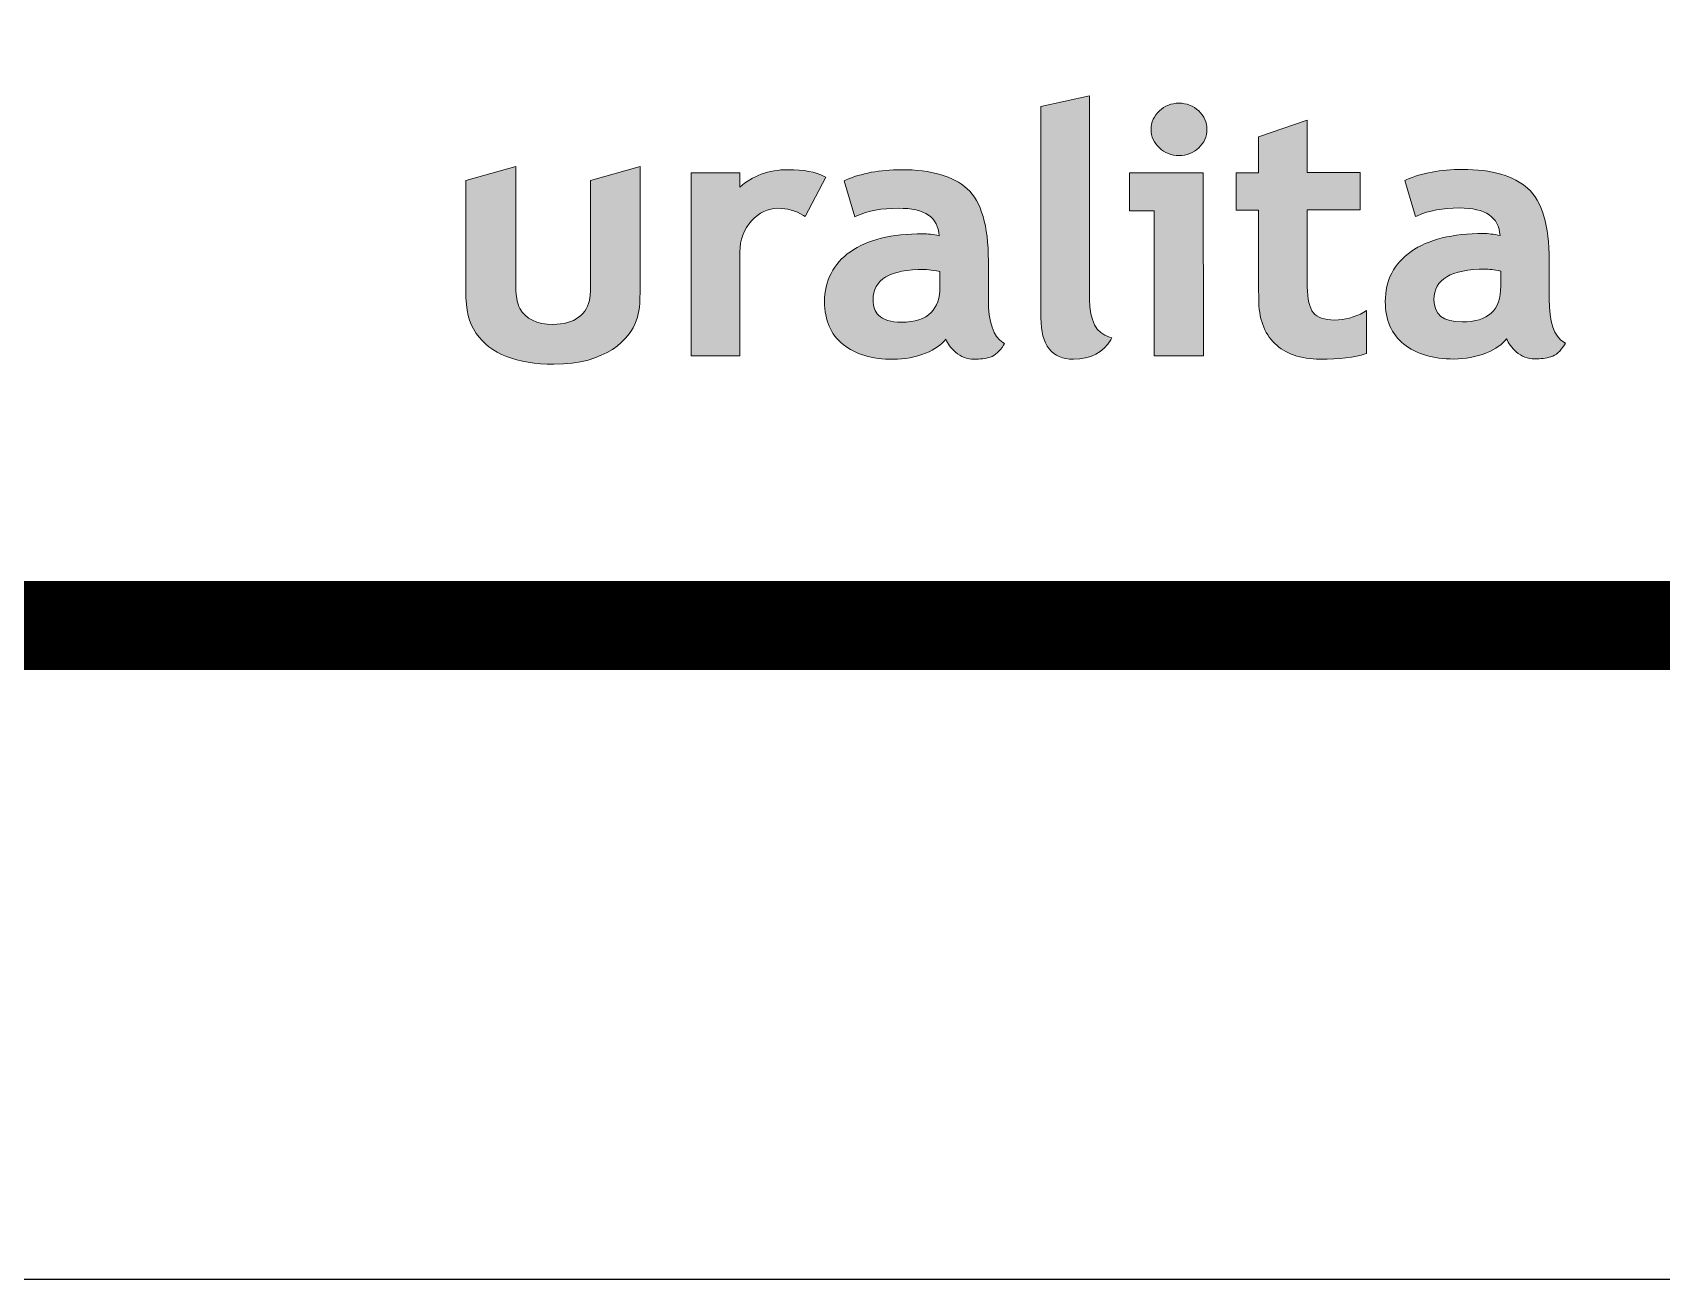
# Model space of a CAD drawing. Header units: millimetres. Extents: x 3383 to 4292, y 1469 to 1637.
# Drawn here: x 3482.18119 to 3482.20859, y 1569.07875 to 1569.09973 of the extents above; entities that cross this region are included whole.
import ezdxf

# ---------------------------------------------------------------- set-up
doc = ezdxf.new("R2010")
doc.units = ezdxf.units.MM
doc.header["$LTSCALE"] = 0.0035
doc.layers.get('0').update_dxf_attribs({"lineweight": 5})
doc.layers.add('REFFORMAT', color=1, linetype='Continuous')
doc.layers.add('SELLO', color=3, linetype='Continuous')

# ---------------------------------------------------------------- blocks, each defined once
blk = doc.blocks.new('LOGO PLADUR')
at = {"true_color": 0xa8ad70}
h = blk.add_hatch(color=63, dxfattribs=at)
edge = h.paths.add_edge_path()
edge.add_spline(control_points=[(149.559, -13.672), (149.559, -13.672), (149.554, -4.51), (149.554, -4.51)], knot_values=[0, 0, 0, 0, 1, 1, 1, 1], degree=3, periodic=0)
edge.add_spline(control_points=[(149.554, -4.51), (149.554, -4.51), (147.366, -4.999), (147.366, -4.999)], knot_values=[1, 1, 1, 1, 2, 2, 2, 2], degree=3, periodic=0)
edge.add_spline(control_points=[(147.366, -4.999), (147.366, -4.999), (147.37, -14.505), (147.37, -14.505)], knot_values=[2, 2, 2, 2, 3, 3, 3, 3], degree=3, periodic=0)
edge.add_spline(control_points=[(147.37, -14.505), (147.372, -15.738), (147.865, -16.362), (148.834, -16.362)], knot_values=[3, 3, 3, 3, 4, 4, 4, 4], degree=3, periodic=0)
edge.add_spline(control_points=[(148.834, -16.362), (149.62, -16.362), (150.184, -16.068), (150.51, -15.488)], knot_values=[4, 4, 4, 4, 5, 5, 5, 5], degree=3, periodic=0)
edge.add_spline(control_points=[(150.51, -15.488), (150.51, -15.488), (150.562, -15.396), (150.562, -15.396)], knot_values=[5, 5, 5, 5, 5.99999, 5.99999, 5.99999, 5.99999], degree=3, periodic=0)
edge.add_spline(control_points=[(150.562, -15.396), (150.562, -15.396), (150.461, -15.367), (150.461, -15.367)], knot_values=[6.00001, 6.00001, 6.00001, 6.00001, 7, 7, 7, 7], degree=3, periodic=0)
edge.add_spline(control_points=[(150.461, -15.367), (149.854, -15.187), (149.559, -14.633), (149.559, -13.672)], knot_values=[7, 7, 7, 7, 8, 8, 8, 8], degree=3, periodic=0)
h = blk.add_hatch(color=63, dxfattribs=at)
edge = h.paths.add_edge_path()
edge.add_spline(control_points=[(154.677, -16.206), (154.677, -16.206), (154.674, -7.975), (154.674, -7.975)], knot_values=[4, 4, 4, 4, 5, 5, 5, 5], degree=3, periodic=0)
edge.add_spline(control_points=[(154.674, -7.975), (154.674, -7.975), (151.358, -7.977), (151.358, -7.977)], knot_values=[5, 5, 5, 5, 6, 6, 6, 6], degree=3, periodic=0)
edge.add_spline(control_points=[(151.358, -7.977), (151.358, -7.977), (151.36, -9.69), (151.36, -9.69)], knot_values=[0, 0, 0, 0, 1, 1, 1, 1], degree=3, periodic=0)
edge.add_spline(control_points=[(151.36, -9.69), (151.36, -9.69), (152.321, -9.69), (152.464, -9.69)], knot_values=[1, 1, 1, 1, 2, 2, 2, 2], degree=3, periodic=0)
edge.add_spline(control_points=[(152.464, -9.69), (152.464, -9.853), (152.467, -16.207), (152.467, -16.207)], knot_values=[2, 2, 2, 2, 3, 3, 3, 3], degree=3, periodic=0)
edge.add_spline(control_points=[(152.467, -16.207), (152.467, -16.207), (154.677, -16.206), (154.677, -16.206)], knot_values=[3, 3, 3, 3, 4, 4, 4, 4], degree=3, periodic=0)
edge = h.paths.add_edge_path()
edge.add_spline(control_points=[(154.469, -5.192), (154.222, -4.964), (153.924, -4.849), (153.584, -4.849)], knot_values=[7, 7, 7, 7, 8, 8, 8, 8], degree=3, periodic=0)
edge.add_spline(control_points=[(153.584, -4.849), (153.241, -4.849), (152.943, -4.964), (152.698, -5.191)], knot_values=[0, 0, 0, 0, 1, 1, 1, 1], degree=3, periodic=0)
edge.add_spline(control_points=[(152.698, -5.191), (152.453, -5.422), (152.329, -5.703), (152.329, -6.027)], knot_values=[1, 1, 1, 1, 2, 2, 2, 2], degree=3, periodic=0)
edge.add_spline(control_points=[(152.329, -6.027), (152.329, -6.35), (152.453, -6.63), (152.698, -6.861)], knot_values=[2, 2, 2, 2, 3, 3, 3, 3], degree=3, periodic=0)
edge.add_spline(control_points=[(152.698, -6.861), (152.943, -7.088), (153.241, -7.202), (153.584, -7.202)], knot_values=[3, 3, 3, 3, 4, 4, 4, 4], degree=3, periodic=0)
edge.add_spline(control_points=[(153.584, -7.202), (153.927, -7.202), (154.224, -7.087), (154.468, -6.859)], knot_values=[4, 4, 4, 4, 5, 5, 5, 5], degree=3, periodic=0)
edge.add_spline(control_points=[(154.468, -6.859), (154.714, -6.631), (154.838, -6.351), (154.838, -6.025)], knot_values=[5, 5, 5, 5, 6, 6, 6, 6], degree=3, periodic=0)
edge.add_spline(control_points=[(154.838, -6.025), (154.838, -5.703), (154.714, -5.423), (154.469, -5.192)], knot_values=[6, 6, 6, 6, 7, 7, 7, 7], degree=3, periodic=0)
h = blk.add_hatch(color=63, dxfattribs=at)
edge = h.paths.add_edge_path()
edge.add_spline(control_points=[(159.353, -13.102), (159.353, -13.102), (159.352, -10.074), (159.352, -9.652)], knot_values=[2, 2, 2, 2, 3, 3, 3, 3], degree=3, periodic=0)
edge.add_spline(control_points=[(159.352, -9.652), (159.508, -9.652), (161.726, -9.652), (161.726, -9.652)], knot_values=[3, 3, 3, 3, 4, 4, 4, 4], degree=3, periodic=0)
edge.add_spline(control_points=[(161.726, -9.652), (161.726, -9.652), (161.726, -7.973), (161.726, -7.973)], knot_values=[4, 4, 4, 4, 5, 5, 5, 5], degree=3, periodic=0)
edge.add_spline(control_points=[(161.726, -7.973), (161.726, -7.973), (159.507, -7.973), (159.352, -7.973)], knot_values=[5, 5, 5, 5, 6, 6, 6, 6], degree=3, periodic=0)
edge.add_spline(control_points=[(159.352, -7.973), (159.352, -7.817), (159.349, -5.608), (159.349, -5.608)], knot_values=[6, 6, 6, 6, 7, 7, 7, 7], degree=3, periodic=0)
edge.add_spline(control_points=[(159.349, -5.608), (159.349, -5.608), (157.161, -6.36), (157.161, -6.36)], knot_values=[7, 7, 7, 7, 8, 8, 8, 8], degree=3, periodic=0)
edge.add_spline(control_points=[(157.161, -6.36), (157.161, -6.36), (157.161, -7.823), (157.161, -7.974)], knot_values=[8, 8, 8, 8, 9, 9, 9, 9], degree=3, periodic=0)
edge.add_spline(control_points=[(157.161, -7.974), (157.02, -7.974), (156.157, -7.974), (156.157, -7.974)], knot_values=[9, 9, 9, 9, 10, 10, 10, 10], degree=3, periodic=0)
edge.add_spline(control_points=[(156.157, -7.974), (156.157, -7.974), (156.157, -9.655), (156.157, -9.655)], knot_values=[10, 10, 10, 10, 11, 11, 11, 11], degree=3, periodic=0)
edge.add_spline(control_points=[(156.157, -9.655), (156.157, -9.655), (157.022, -9.654), (157.163, -9.654)], knot_values=[11, 11, 11, 11, 12, 12, 12, 12], degree=3, periodic=0)
edge.add_spline(control_points=[(157.163, -9.654), (157.163, -9.814), (157.165, -13.654), (157.165, -13.654)], knot_values=[12, 12, 12, 12, 13, 13, 13, 13], degree=3, periodic=0)
edge.add_spline(control_points=[(157.165, -13.654), (157.165, -14.512), (157.407, -15.185), (157.885, -15.654)], knot_values=[13, 13, 13, 13, 14, 14, 14, 14], degree=3, periodic=0)
edge.add_spline(control_points=[(157.885, -15.654), (158.362, -16.121), (159.05, -16.358), (159.93, -16.358)], knot_values=[14, 14, 14, 14, 15, 15, 15, 15], degree=3, periodic=0)
edge.add_spline(control_points=[(159.93, -16.358), (160.8, -16.358), (161.482, -16.281), (161.96, -16.129)], knot_values=[15, 15, 15, 15, 16, 16, 16, 16], degree=3, periodic=0)
edge.add_spline(control_points=[(161.96, -16.129), (161.96, -16.129), (162.018, -16.11), (162.018, -16.11)], knot_values=[16, 16, 16, 16, 17, 17, 17, 17], degree=3, periodic=0)
edge.add_spline(control_points=[(162.018, -16.11), (162.018, -16.11), (162.018, -14.175), (162.018, -14.175)], knot_values=[17, 17, 17, 17, 18, 18, 18, 18], degree=3, periodic=0)
edge.add_spline(control_points=[(162.018, -14.175), (162.018, -14.175), (161.892, -14.248), (161.892, -14.248)], knot_values=[18, 18, 18, 18, 19, 19, 19, 19], degree=3, periodic=0)
edge.add_spline(control_points=[(161.892, -14.248), (161.486, -14.482), (161.043, -14.601), (160.576, -14.601)], knot_values=[19, 19, 19, 19, 20, 20, 20, 20], degree=3, periodic=0)
edge.add_spline(control_points=[(160.576, -14.601), (160.123, -14.601), (159.802, -14.491), (159.624, -14.274)], knot_values=[0, 0, 0, 0, 1, 1, 1, 1], degree=3, periodic=0)
edge.add_spline(control_points=[(159.624, -14.274), (159.445, -14.05), (159.353, -13.656), (159.353, -13.102)], knot_values=[1, 1, 1, 1, 2, 2, 2, 2], degree=3, periodic=0)
h = blk.add_hatch(color=63, dxfattribs=at)
edge = h.paths.add_edge_path()
edge.add_spline(control_points=[(121.509, -8.323), (121.509, -8.323), (121.509, -13.244), (121.509, -13.244)], knot_values=[12, 12, 12, 12, 13, 13, 13, 13], degree=3, periodic=0)
edge.add_spline(control_points=[(121.509, -13.244), (121.509, -14.245), (121.619, -14.664), (121.979, -15.201)], knot_values=[11, 11, 11, 11, 12, 12, 12, 12], degree=3, periodic=0)
edge.add_spline(control_points=[(121.979, -15.201), (122.59, -16.113), (123.813, -16.59), (125.473, -16.59)], knot_values=[10, 10, 10, 10, 11, 11, 11, 11], degree=3, periodic=0)
edge.add_spline(control_points=[(125.473, -16.59), (127.823, -16.59), (128.889, -15.456), (129.172, -14.634)], knot_values=[9, 9, 9, 9, 10, 10, 10, 10], degree=3, periodic=0)
edge.add_spline(control_points=[(129.172, -14.634), (129.328, -14.187), (129.345, -13.993), (129.345, -13.006)], knot_values=[8, 8, 8, 8, 9, 9, 9, 9], degree=3, periodic=0)
edge.add_spline(control_points=[(129.345, -13.006), (129.345, -13.006), (129.345, -7.698), (129.345, -7.698)], knot_values=[7, 7, 7, 7, 8, 8, 8, 8], degree=3, periodic=0)
edge.add_spline(control_points=[(129.345, -7.698), (129.345, -7.698), (127.119, -8.323), (127.119, -8.323)], knot_values=[6, 6, 6, 6, 7, 7, 7, 7], degree=3, periodic=0)
edge.add_spline(control_points=[(127.119, -8.323), (127.119, -8.323), (127.119, -12.663), (127.119, -12.663)], knot_values=[5, 5, 5, 5, 6, 6, 6, 6], degree=3, periodic=0)
edge.add_spline(control_points=[(127.119, -12.663), (127.119, -13.216), (127.119, -13.364), (127.087, -13.588)], knot_values=[4, 4, 4, 4, 5, 5, 5, 5], degree=3, periodic=0)
edge.add_spline(control_points=[(127.087, -13.588), (126.993, -14.35), (126.382, -14.799), (125.426, -14.799)], knot_values=[3, 3, 3, 3, 4, 4, 4, 4], degree=3, periodic=0)
edge.add_spline(control_points=[(125.426, -14.799), (124.706, -14.799), (124.188, -14.544), (123.938, -14.081)], knot_values=[2, 2, 2, 2, 3, 3, 3, 3], degree=3, periodic=0)
edge.add_spline(control_points=[(123.938, -14.081), (123.813, -13.857), (123.75, -13.485), (123.75, -12.842)], knot_values=[1, 1, 1, 1, 2, 2, 2, 2], degree=3, periodic=0)
edge.add_spline(control_points=[(123.75, -12.842), (123.75, -12.842), (123.75, -7.698), (123.75, -7.698)], knot_values=[0, 0, 0, 0, 1, 1, 1, 1], degree=3, periodic=0)
edge.add_spline(control_points=[(123.75, -7.698), (123.75, -7.698), (121.509, -8.323), (121.509, -8.323)], knot_values=[13, 13, 13, 13, 14, 14, 14, 14], degree=3, periodic=0)
h = blk.add_hatch(color=63, dxfattribs=at)
edge = h.paths.add_edge_path()
edge.add_spline(control_points=[(133.831, -11.542), (133.831, -10.992), (134.007, -10.521), (134.354, -10.144)], knot_values=[7, 7, 7, 7, 8, 8, 8, 8], degree=3, periodic=0)
edge.add_spline(control_points=[(134.354, -10.144), (134.707, -9.762), (135.096, -9.575), (135.544, -9.575)], knot_values=[8, 8, 8, 8, 9, 9, 9, 9], degree=3, periodic=0)
edge.add_spline(control_points=[(135.544, -9.575), (135.958, -9.575), (136.343, -9.683), (136.688, -9.895)], knot_values=[9, 9, 9, 9, 10, 10, 10, 10], degree=3, periodic=0)
edge.add_spline(control_points=[(136.688, -9.895), (136.688, -9.895), (136.764, -9.941), (136.764, -9.941)], knot_values=[10, 10, 10, 10, 11, 11, 11, 11], degree=3, periodic=0)
edge.add_spline(control_points=[(136.764, -9.941), (136.764, -9.941), (137.703, -8.182), (137.703, -8.182)], knot_values=[11, 11, 11, 11, 12, 12, 12, 12], degree=3, periodic=0)
edge.add_spline(control_points=[(137.703, -8.182), (137.703, -8.182), (137.629, -8.142), (137.629, -8.142)], knot_values=[12, 12, 12, 12, 13, 13, 13, 13], degree=3, periodic=0)
edge.add_spline(control_points=[(137.629, -8.142), (137.25, -7.941), (136.704, -7.839), (136.004, -7.839)], knot_values=[0, 0, 0, 0, 1, 1, 1, 1], degree=3, periodic=0)
edge.add_spline(control_points=[(136.004, -7.839), (135.117, -7.841), (134.392, -8.115), (133.829, -8.63)], knot_values=[1, 1, 1, 1, 2, 2, 2, 2], degree=3, periodic=0)
edge.add_spline(control_points=[(133.829, -8.63), (133.829, -8.425), (133.829, -7.987), (133.829, -7.987)], knot_values=[2, 2, 2, 2, 3, 3, 3, 3], degree=3, periodic=0)
edge.add_spline(control_points=[(133.829, -7.987), (133.829, -7.987), (131.641, -7.987), (131.641, -7.987)], knot_values=[3, 3, 3, 3, 4, 4, 4, 4], degree=3, periodic=0)
edge.add_spline(control_points=[(131.641, -7.987), (131.641, -7.987), (131.645, -16.218), (131.645, -16.218)], knot_values=[4, 4, 4, 4, 5, 5, 5, 5], degree=3, periodic=0)
edge.add_spline(control_points=[(131.645, -16.218), (131.645, -16.218), (133.834, -16.215), (133.834, -16.215)], knot_values=[5, 5, 5, 5, 6, 6, 6, 6], degree=3, periodic=0)
edge.add_spline(control_points=[(133.834, -16.215), (133.834, -16.215), (133.831, -11.542), (133.831, -11.542)], knot_values=[6, 6, 6, 6, 7, 7, 7, 7], degree=3, periodic=0)
h = blk.add_hatch(color=63, dxfattribs=at)
edge = h.paths.add_edge_path()
edge.add_spline(control_points=[(145.008, -11.94), (145.008, -10.362), (144.689, -9.271), (144.059, -8.699)], knot_values=[1, 1, 1, 1, 2, 2, 2, 2], degree=3, periodic=0)
edge.add_spline(control_points=[(144.059, -8.699), (143.43, -8.127), (142.434, -7.838), (141.098, -7.839)], knot_values=[2, 2, 2, 2, 3, 3, 3, 3], degree=3, periodic=0)
edge.add_spline(control_points=[(141.098, -7.839), (140.129, -7.839), (139.283, -7.998), (138.583, -8.312)], knot_values=[3, 3, 3, 3, 4, 4, 4, 4], degree=3, periodic=0)
edge.add_spline(control_points=[(138.583, -8.312), (138.583, -8.312), (138.516, -8.342), (138.516, -8.342)], knot_values=[4, 4, 4, 4, 5, 5, 5, 5], degree=3, periodic=0)
edge.add_spline(control_points=[(138.516, -8.342), (138.516, -8.342), (139.001, -9.961), (139.001, -9.961)], knot_values=[5, 5, 5, 5, 6, 6, 6, 6], degree=3, periodic=0)
edge.add_spline(control_points=[(139.001, -9.961), (139.001, -9.961), (139.088, -9.921), (139.088, -9.921)], knot_values=[6, 6, 6, 6, 7, 7, 7, 7], degree=3, periodic=0)
edge.add_spline(control_points=[(139.088, -9.921), (139.589, -9.69), (140.221, -9.573), (140.966, -9.573)], knot_values=[7, 7, 7, 7, 8, 8, 8, 8], degree=3, periodic=0)
edge.add_spline(control_points=[(140.966, -9.573), (142.158, -9.573), (142.747, -9.986), (142.798, -10.81)], knot_values=[8, 8, 8, 8, 9, 9, 9, 9], degree=3, periodic=0)
edge.add_spline(control_points=[(142.798, -10.81), (142.523, -10.755), (142.276, -10.723), (142.061, -10.723)], knot_values=[9, 9, 9, 9, 10, 10, 10, 10], degree=3, periodic=0)
edge.add_spline(control_points=[(142.061, -10.723), (140.662, -10.723), (139.566, -10.993), (138.804, -11.527)], knot_values=[10, 10, 10, 10, 11, 11, 11, 11], degree=3, periodic=0)
edge.add_spline(control_points=[(138.804, -11.527), (138.032, -12.069), (137.64, -12.829), (137.64, -13.787)], knot_values=[11, 11, 11, 11, 12, 12, 12, 12], degree=3, periodic=0)
edge.add_spline(control_points=[(137.64, -13.787), (137.64, -14.607), (137.92, -15.25), (138.473, -15.699)], knot_values=[12, 12, 12, 12, 13, 13, 13, 13], degree=3, periodic=0)
edge.add_spline(control_points=[(138.473, -15.699), (139.018, -16.142), (139.777, -16.367), (140.728, -16.367)], knot_values=[13, 13, 13, 13, 14, 14, 14, 14], degree=3, periodic=0)
edge.add_spline(control_points=[(140.728, -16.367), (141.228, -16.367), (141.719, -16.275), (142.187, -16.093)], knot_values=[14, 14, 14, 14, 15, 15, 15, 15], degree=3, periodic=0)
edge.add_spline(control_points=[(142.187, -16.093), (142.608, -15.925), (142.894, -15.711), (143.093, -15.458)], knot_values=[15, 15, 15, 15, 16, 16, 16, 16], degree=3, periodic=0)
edge.add_spline(control_points=[(143.093, -15.458), (143.185, -15.664), (143.319, -15.858), (143.527, -16.043)], knot_values=[16, 16, 16, 16, 17, 17, 17, 17], degree=3, periodic=0)
edge.add_spline(control_points=[(143.527, -16.043), (143.774, -16.258), (144.055, -16.366), (144.364, -16.365)], knot_values=[17, 17, 17, 17, 18, 18, 18, 18], degree=3, periodic=0)
edge.add_spline(control_points=[(144.364, -16.365), (144.639, -16.365), (144.877, -16.333), (145.09, -16.268)], knot_values=[18, 18, 18, 18, 19, 19, 19, 19], degree=3, periodic=0)
edge.add_spline(control_points=[(145.09, -16.268), (145.313, -16.199), (145.516, -16.017), (145.693, -15.729)], knot_values=[19, 19, 19, 19, 20, 20, 20, 20], degree=3, periodic=0)
edge.add_spline(control_points=[(145.693, -15.729), (145.693, -15.729), (145.737, -15.657), (145.737, -15.657)], knot_values=[20, 20, 20, 20, 20.99999, 20.99999, 20.99999, 20.99999], degree=3, periodic=0)
edge.add_spline(control_points=[(145.737, -15.657), (145.737, -15.657), (145.664, -15.614), (145.664, -15.614)], knot_values=[21.00001, 21.00001, 21.00001, 21.00001, 22, 22, 22, 22], degree=3, periodic=0)
edge.add_spline(control_points=[(145.664, -15.614), (145.23, -15.355), (145.009, -14.698), (145.008, -13.662)], knot_values=[22, 22, 22, 22, 23, 23, 23, 23], degree=3, periodic=0)
edge.add_spline(control_points=[(145.008, -13.662), (145.008, -13.662), (145.008, -11.94), (145.008, -11.94)], knot_values=[0, 0, 0, 0, 1, 1, 1, 1], degree=3, periodic=0)
edge = h.paths.add_edge_path(flags=16)
edge.add_spline(control_points=[(142.138, -12.324), (142.138, -12.324), (142.718, -12.398), (142.831, -12.412)], knot_values=[5, 5, 5, 5, 6, 6, 6, 6], degree=3, periodic=0)
edge.add_spline(control_points=[(142.831, -12.412), (142.831, -12.412), (142.831, -13.096), (142.831, -13.096)], knot_values=[6, 6, 6, 6, 7, 7, 7, 7], degree=3, periodic=0)
edge.add_spline(control_points=[(142.831, -13.096), (142.831, -13.61), (142.698, -14.004), (142.436, -14.266)], knot_values=[0, 0, 0, 0, 1, 1, 1, 1], degree=3, periodic=0)
edge.add_spline(control_points=[(142.436, -14.266), (142.15, -14.552), (141.699, -14.697), (141.095, -14.697)], knot_values=[1, 1, 1, 1, 2, 2, 2, 2], degree=3, periodic=0)
edge.add_spline(control_points=[(141.095, -14.697), (140.621, -14.698), (140.277, -14.594), (140.07, -14.389)], knot_values=[2, 2, 2, 2, 3, 3, 3, 3], degree=3, periodic=0)
edge.add_spline(control_points=[(140.07, -14.389), (139.909, -14.227), (139.826, -13.996), (139.826, -13.7)], knot_values=[3, 3, 3, 3, 4, 4, 4, 4], degree=3, periodic=0)
edge.add_spline(control_points=[(139.826, -13.7), (139.826, -12.774), (140.582, -12.324), (142.138, -12.324)], knot_values=[4, 4, 4, 4, 5, 5, 5, 5], degree=3, periodic=0)
h = blk.add_hatch(color=63, dxfattribs=at)
edge = h.paths.add_edge_path()
edge.add_spline(control_points=[(170.228, -11.928), (170.228, -10.349), (169.908, -9.257), (169.277, -8.684)], knot_values=[2, 2, 2, 2, 3, 3, 3, 3], degree=3, periodic=0)
edge.add_spline(control_points=[(169.277, -8.684), (168.648, -8.114), (167.653, -7.826), (166.319, -7.826)], knot_values=[3, 3, 3, 3, 4, 4, 4, 4], degree=3, periodic=0)
edge.add_spline(control_points=[(166.319, -7.826), (165.354, -7.826), (164.507, -7.984), (163.802, -8.298)], knot_values=[4, 4, 4, 4, 5, 5, 5, 5], degree=3, periodic=0)
edge.add_spline(control_points=[(163.802, -8.298), (163.802, -8.298), (163.735, -8.327), (163.735, -8.327)], knot_values=[5, 5, 5, 5, 6, 6, 6, 6], degree=3, periodic=0)
edge.add_spline(control_points=[(163.735, -8.327), (163.735, -8.327), (164.221, -9.949), (164.221, -9.949)], knot_values=[6, 6, 6, 6, 7, 7, 7, 7], degree=3, periodic=0)
edge.add_spline(control_points=[(164.221, -9.949), (164.221, -9.949), (164.309, -9.909), (164.309, -9.909)], knot_values=[7, 7, 7, 7, 8, 8, 8, 8], degree=3, periodic=0)
edge.add_spline(control_points=[(164.309, -9.909), (164.809, -9.678), (165.441, -9.561), (166.186, -9.561)], knot_values=[8, 8, 8, 8, 9, 9, 9, 9], degree=3, periodic=0)
edge.add_spline(control_points=[(166.186, -9.561), (167.378, -9.561), (167.968, -9.975), (168.019, -10.798)], knot_values=[9, 9, 9, 9, 10, 10, 10, 10], degree=3, periodic=0)
edge.add_spline(control_points=[(168.019, -10.798), (167.742, -10.742), (167.489, -10.708), (167.28, -10.708)], knot_values=[10, 10, 10, 10, 11, 11, 11, 11], degree=3, periodic=0)
edge.add_spline(control_points=[(167.28, -10.708), (165.882, -10.709), (164.786, -10.981), (164.025, -11.516)], knot_values=[11, 11, 11, 11, 12, 12, 12, 12], degree=3, periodic=0)
edge.add_spline(control_points=[(164.025, -11.516), (163.252, -12.056), (162.86, -12.816), (162.86, -13.775)], knot_values=[12, 12, 12, 12, 13, 13, 13, 13], degree=3, periodic=0)
edge.add_spline(control_points=[(162.86, -13.775), (162.86, -14.595), (163.14, -15.238), (163.693, -15.687)], knot_values=[13, 13, 13, 13, 14, 14, 14, 14], degree=3, periodic=0)
edge.add_spline(control_points=[(163.693, -15.687), (164.243, -16.131), (165.003, -16.356), (165.949, -16.356)], knot_values=[14, 14, 14, 14, 15, 15, 15, 15], degree=3, periodic=0)
edge.add_spline(control_points=[(165.949, -16.356), (166.449, -16.356), (166.939, -16.263), (167.405, -16.081)], knot_values=[15, 15, 15, 15, 16, 16, 16, 16], degree=3, periodic=0)
edge.add_spline(control_points=[(167.405, -16.081), (167.823, -15.915), (168.115, -15.697), (168.314, -15.446)], knot_values=[16, 16, 16, 16, 17, 17, 17, 17], degree=3, periodic=0)
edge.add_spline(control_points=[(168.314, -15.446), (168.406, -15.652), (168.542, -15.85), (168.748, -16.029)], knot_values=[17, 17, 17, 17, 18, 18, 18, 18], degree=3, periodic=0)
edge.add_spline(control_points=[(168.748, -16.029), (168.991, -16.244), (169.273, -16.353), (169.583, -16.353)], knot_values=[18, 18, 18, 18, 19, 19, 19, 19], degree=3, periodic=0)
edge.add_spline(control_points=[(169.583, -16.353), (169.855, -16.353), (170.092, -16.32), (170.311, -16.254)], knot_values=[19, 19, 19, 19, 20, 20, 20, 20], degree=3, periodic=0)
edge.add_spline(control_points=[(170.311, -16.254), (170.533, -16.187), (170.736, -16.007), (170.914, -15.718)], knot_values=[20, 20, 20, 20, 21, 21, 21, 21], degree=3, periodic=0)
edge.add_spline(control_points=[(170.914, -15.718), (170.914, -15.718), (170.959, -15.645), (170.959, -15.645)], knot_values=[21, 21, 21, 21, 21.99999, 21.99999, 21.99999, 21.99999], degree=3, periodic=0)
edge.add_spline(control_points=[(170.959, -15.645), (170.959, -15.645), (170.886, -15.602), (170.886, -15.602)], knot_values=[22.00001, 22.00001, 22.00001, 22.00001, 23, 23, 23, 23], degree=3, periodic=0)
edge.add_spline(control_points=[(170.886, -15.602), (170.45, -15.343), (170.229, -14.686), (170.229, -13.649)], knot_values=[0, 0, 0, 0, 1, 1, 1, 1], degree=3, periodic=0)
edge.add_spline(control_points=[(170.229, -13.649), (170.229, -13.649), (170.228, -11.928), (170.228, -11.928)], knot_values=[1, 1, 1, 1, 2, 2, 2, 2], degree=3, periodic=0)
edge = h.paths.add_edge_path(flags=16)
edge.add_spline(control_points=[(168.052, -12.398), (168.052, -12.514), (168.053, -13.078), (168.053, -13.078)], knot_values=[3, 3, 3, 3, 4, 4, 4, 4], degree=3, periodic=0)
edge.add_spline(control_points=[(168.053, -13.078), (168.053, -14.16), (167.485, -14.685), (166.317, -14.685)], knot_values=[4, 4, 4, 4, 5, 5, 5, 5], degree=3, periodic=0)
edge.add_spline(control_points=[(166.317, -14.685), (165.463, -14.685), (165.049, -14.359), (165.049, -13.687)], knot_values=[0, 0, 0, 0, 1, 1, 1, 1], degree=3, periodic=0)
edge.add_spline(control_points=[(165.049, -13.687), (165.049, -12.763), (165.804, -12.313), (167.357, -12.311)], knot_values=[1, 1, 1, 1, 2, 2, 2, 2], degree=3, periodic=0)
edge.add_spline(control_points=[(167.357, -12.311), (167.512, -12.311), (167.751, -12.342), (168.052, -12.398)], knot_values=[2, 2, 2, 2, 3, 3, 3, 3], degree=3, periodic=0)
at = {"color": 63, "true_color": 0xa8ad70}
for points in [[(149.554, -4.51), (149.554, -4.51), (147.366, -4.999), (147.366, -4.999)], [(147.366, -4.999), (147.366, -4.999), (147.37, -14.505), (147.37, -14.505)], [(149.559, -13.672), (149.559, -13.672), (149.554, -4.51), (149.554, -4.51)], [(153.584, -4.849), (153.241, -4.849), (152.943, -4.964), (152.698, -5.191)], [(154.469, -5.192), (154.222, -4.964), (153.924, -4.849), (153.584, -4.849)], [(159.349, -5.608), (159.349, -5.608), (157.161, -6.36), (157.161, -6.36)], [(159.352, -7.973), (159.352, -7.817), (159.349, -5.608), (159.349, -5.608)], [(157.161, -6.36), (157.161, -6.36), (157.161, -7.823), (157.161, -7.974)], [(121.509, -8.323), (121.509, -8.323), (123.75, -7.698), (123.75, -7.698)], [(123.75, -7.698), (123.75, -7.698), (123.75, -12.842), (123.75, -12.842)], [(127.119, -8.323), (127.119, -8.323), (129.345, -7.698), (129.345, -7.698)], [(129.345, -7.698), (129.345, -7.698), (129.345, -13.006), (129.345, -13.006)], [(133.829, -7.987), (133.829, -7.987), (131.641, -7.987), (131.641, -7.987)], [(131.641, -7.987), (131.641, -7.987), (131.645, -16.218), (131.645, -16.218)], [(136.004, -7.839), (135.117, -7.841), (134.392, -8.115), (133.829, -8.63)], [(133.829, -8.63), (133.829, -8.425), (133.829, -7.987), (133.829, -7.987)], [(137.629, -8.142), (137.25, -7.941), (136.704, -7.839), (136.004, -7.839)], [(141.098, -7.839), (140.129, -7.839), (139.283, -7.998), (138.583, -8.312)], [(144.059, -8.699), (143.43, -8.127), (142.434, -7.838), (141.098, -7.839)], [(154.674, -7.975), (154.674, -7.975), (151.358, -7.977), (151.358, -7.977)], [(151.358, -7.977), (151.358, -7.977), (151.36, -9.69), (151.36, -9.69)], [(154.677, -16.206), (154.677, -16.206), (154.674, -7.975), (154.674, -7.975)], [(157.161, -7.974), (157.02, -7.974), (156.157, -7.974), (156.157, -7.974)], [(156.157, -7.974), (156.157, -7.974), (156.157, -9.655), (156.157, -9.655)], [(161.726, -7.973), (161.726, -7.973), (159.507, -7.973), (159.352, -7.973)], [(161.726, -9.652), (161.726, -9.652), (161.726, -7.973), (161.726, -7.973)], [(121.509, -13.244), (121.509, -13.244), (121.509, -8.323), (121.509, -8.323)], [(127.119, -12.663), (127.119, -12.663), (127.119, -8.323), (127.119, -8.323)], [(136.764, -9.941), (136.764, -9.941), (137.703, -8.182), (137.703, -8.182)], [(137.703, -8.182), (137.703, -8.182), (137.629, -8.142), (137.629, -8.142)], [(138.583, -8.312), (138.583, -8.312), (138.516, -8.342), (138.516, -8.342)], [(138.516, -8.342), (138.516, -8.342), (139.001, -9.961), (139.001, -9.961)], [(145.008, -11.94), (145.008, -10.362), (144.689, -9.271), (144.059, -8.699)], [(163.802, -8.298), (163.802, -8.298), (163.735, -8.327), (163.735, -8.327)], [(163.735, -8.327), (163.735, -8.327), (164.221, -9.949), (164.221, -9.949)], [(170.228, -11.928), (170.228, -10.349), (169.908, -9.257), (169.277, -8.684)], [(133.831, -11.542), (133.831, -10.992), (134.007, -10.521), (134.354, -10.144)], [(136.688, -9.895), (136.688, -9.895), (136.764, -9.941), (136.764, -9.941)], [(139.001, -9.961), (139.001, -9.961), (139.088, -9.921), (139.088, -9.921)], [(151.36, -9.69), (151.36, -9.69), (152.321, -9.69), (152.464, -9.69)], [(152.464, -9.69), (152.464, -9.853), (152.467, -16.207), (152.467, -16.207)], [(156.157, -9.655), (156.157, -9.655), (157.022, -9.654), (157.163, -9.654)], [(157.163, -9.654), (157.163, -9.814), (157.165, -13.654), (157.165, -13.654)], [(159.353, -13.102), (159.353, -13.102), (159.352, -10.074), (159.352, -9.652)], [(159.352, -9.652), (159.508, -9.652), (161.726, -9.652), (161.726, -9.652)], [(164.221, -9.949), (164.221, -9.949), (164.309, -9.909), (164.309, -9.909)], [(167.28, -10.708), (165.882, -10.709), (164.786, -10.981), (164.025, -11.516)], [(168.019, -10.798), (167.742, -10.742), (167.489, -10.708), (167.28, -10.708)], [(133.834, -16.215), (133.834, -16.215), (133.831, -11.542), (133.831, -11.542)], [(142.138, -12.324), (142.138, -12.324), (142.718, -12.398), (142.831, -12.412)], [(142.831, -12.412), (142.831, -12.412), (142.831, -13.096), (142.831, -13.096)], [(145.008, -13.662), (145.008, -13.662), (145.008, -11.94), (145.008, -11.94)], [(167.357, -12.311), (167.512, -12.311), (167.751, -12.342), (168.052, -12.398)], [(168.052, -12.398), (168.052, -12.514), (168.053, -13.078), (168.053, -13.078)], [(170.229, -13.649), (170.229, -13.649), (170.228, -11.928), (170.228, -11.928)], [(123.75, -12.842), (123.75, -13.485), (123.813, -13.857), (123.938, -14.081)], [(127.087, -13.588), (127.119, -13.364), (127.119, -13.216), (127.119, -12.663)], [(129.345, -13.006), (129.345, -13.993), (129.328, -14.187), (129.172, -14.634)], [(142.831, -13.096), (142.831, -13.61), (142.698, -14.004), (142.436, -14.266)], [(159.624, -14.274), (159.445, -14.05), (159.353, -13.656), (159.353, -13.102)], [(168.053, -13.078), (168.053, -14.16), (167.485, -14.685), (166.317, -14.685)], [(121.979, -15.201), (121.619, -14.664), (121.509, -14.245), (121.509, -13.244)], [(145.664, -15.614), (145.23, -15.355), (145.009, -14.698), (145.008, -13.662)], [(150.461, -15.367), (149.854, -15.187), (149.559, -14.633), (149.559, -13.672)], [(157.165, -13.654), (157.165, -14.512), (157.407, -15.185), (157.885, -15.654)], [(170.886, -15.602), (170.45, -15.343), (170.229, -14.686), (170.229, -13.649)], [(141.095, -14.697), (140.621, -14.698), (140.277, -14.594), (140.07, -14.389)], [(142.436, -14.266), (142.15, -14.552), (141.699, -14.697), (141.095, -14.697)], [(160.576, -14.601), (160.123, -14.601), (159.802, -14.491), (159.624, -14.274)], [(161.892, -14.248), (161.486, -14.482), (161.043, -14.601), (160.576, -14.601)], [(162.018, -14.175), (162.018, -14.175), (161.892, -14.248), (161.892, -14.248)], [(162.018, -16.11), (162.018, -16.11), (162.018, -14.175), (162.018, -14.175)], [(150.562, -15.396), (150.562, -15.396), (150.461, -15.367), (150.461, -15.367)], [(142.187, -16.093), (142.608, -15.925), (142.894, -15.711), (143.093, -15.458)], [(143.093, -15.458), (143.185, -15.664), (143.319, -15.858), (143.527, -16.043)], [(143.527, -16.043), (143.774, -16.258), (144.055, -16.366), (144.364, -16.365)], [(145.09, -16.268), (145.313, -16.199), (145.516, -16.017), (145.693, -15.729)], [(145.737, -15.657), (145.737, -15.657), (145.664, -15.614), (145.664, -15.614)], [(145.693, -15.729), (145.693, -15.729), (145.737, -15.657), (145.737, -15.657)], [(150.51, -15.488), (150.51, -15.488), (150.562, -15.396), (150.562, -15.396)], [(161.96, -16.129), (161.96, -16.129), (162.018, -16.11), (162.018, -16.11)], [(167.405, -16.081), (167.823, -15.915), (168.115, -15.697), (168.314, -15.446)], [(168.314, -15.446), (168.406, -15.652), (168.542, -15.85), (168.748, -16.029)], [(170.311, -16.254), (170.533, -16.187), (170.736, -16.007), (170.914, -15.718)], [(170.959, -15.645), (170.959, -15.645), (170.886, -15.602), (170.886, -15.602)], [(170.914, -15.718), (170.914, -15.718), (170.959, -15.645), (170.959, -15.645)], [(131.645, -16.218), (131.645, -16.218), (133.834, -16.215), (133.834, -16.215)], [(144.364, -16.365), (144.639, -16.365), (144.877, -16.333), (145.09, -16.268)], [(152.467, -16.207), (152.467, -16.207), (154.677, -16.206), (154.677, -16.206)]]:
    blk.add_open_spline(points, degree=3, dxfattribs=at)
for points, knots in [([(152.698, -5.191), (152.453, -5.422), (152.329, -5.703), (152.329, -6.027), (152.329, -6.35), (152.453, -6.63), (152.698, -6.861)], [1, 1, 1, 1, 2, 2, 2, 3, 3, 3, 3]), ([(154.468, -6.859), (154.714, -6.631), (154.838, -6.351), (154.838, -6.025), (154.838, -5.703), (154.714, -5.423), (154.469, -5.192)], [5, 5, 5, 5, 6, 6, 6, 7, 7, 7, 7]), ([(152.698, -6.861), (152.943, -7.088), (153.241, -7.202), (153.584, -7.202), (153.927, -7.202), (154.224, -7.087), (154.468, -6.859)], [3, 3, 3, 3, 4, 4, 4, 5, 5, 5, 5]), ([(169.277, -8.684), (168.648, -8.114), (167.653, -7.826), (166.319, -7.826), (165.354, -7.826), (164.507, -7.984), (163.802, -8.298)], [3, 3, 3, 3, 4, 4, 4, 5, 5, 5, 5]), ([(134.354, -10.144), (134.707, -9.762), (135.096, -9.575), (135.544, -9.575), (135.958, -9.575), (136.343, -9.683), (136.688, -9.895)], [8, 8, 8, 8, 9, 9, 9, 10, 10, 10, 10]), ([(139.088, -9.921), (139.589, -9.69), (140.221, -9.573), (140.966, -9.573), (142.158, -9.573), (142.747, -9.986), (142.798, -10.81)], [7, 7, 7, 7, 8, 8, 8, 9, 9, 9, 9]), ([(164.309, -9.909), (164.809, -9.678), (165.441, -9.561), (166.186, -9.561), (167.378, -9.561), (167.968, -9.975), (168.019, -10.798)], [8, 8, 8, 8, 9, 9, 9, 10, 10, 10, 10]), ([(142.798, -10.81), (142.523, -10.755), (142.276, -10.723), (142.061, -10.723), (140.662, -10.723), (139.566, -10.993), (138.804, -11.527)], [9, 9, 9, 9, 10, 10, 10, 11, 11, 11, 11]), ([(138.804, -11.527), (138.032, -12.069), (137.64, -12.829), (137.64, -13.787), (137.64, -14.607), (137.92, -15.25), (138.473, -15.699)], [11, 11, 11, 11, 12, 12, 12, 13, 13, 13, 13]), ([(164.025, -11.516), (163.252, -12.056), (162.86, -12.816), (162.86, -13.775), (162.86, -14.595), (163.14, -15.238), (163.693, -15.687)], [12, 12, 12, 12, 13, 13, 13, 14, 14, 14, 14]), ([(140.07, -14.389), (139.909, -14.227), (139.826, -13.996), (139.826, -13.7), (139.826, -12.774), (140.582, -12.324), (142.138, -12.324)], [3, 3, 3, 3, 4, 4, 4, 5, 5, 5, 5]), ([(166.317, -14.685), (165.463, -14.685), (165.049, -14.359), (165.049, -13.687), (165.049, -12.763), (165.804, -12.313), (167.357, -12.311)], [0, 0, 0, 0, 1, 1, 1, 2, 2, 2, 2]), ([(123.938, -14.081), (124.188, -14.544), (124.706, -14.799), (125.426, -14.799), (126.382, -14.799), (126.993, -14.35), (127.087, -13.588)], [2, 2, 2, 2, 3, 3, 3, 4, 4, 4, 4]), ([(129.172, -14.634), (128.889, -15.456), (127.823, -16.59), (125.473, -16.59), (123.813, -16.59), (122.59, -16.113), (121.979, -15.201)], [9, 9, 9, 9, 10, 10, 10, 11, 11, 11, 11]), ([(147.37, -14.505), (147.372, -15.738), (147.865, -16.362), (148.834, -16.362), (149.62, -16.362), (150.184, -16.068), (150.51, -15.488)], [3, 3, 3, 3, 4, 4, 4, 5, 5, 5, 5]), ([(138.473, -15.699), (139.018, -16.142), (139.777, -16.367), (140.728, -16.367), (141.228, -16.367), (141.719, -16.275), (142.187, -16.093)], [13, 13, 13, 13, 14, 14, 14, 15, 15, 15, 15]), ([(157.885, -15.654), (158.362, -16.121), (159.05, -16.358), (159.93, -16.358), (160.8, -16.358), (161.482, -16.281), (161.96, -16.129)], [14, 14, 14, 14, 15, 15, 15, 16, 16, 16, 16]), ([(163.693, -15.687), (164.243, -16.131), (165.003, -16.356), (165.949, -16.356), (166.449, -16.356), (166.939, -16.263), (167.405, -16.081)], [14, 14, 14, 14, 15, 15, 15, 16, 16, 16, 16]), ([(168.748, -16.029), (168.991, -16.244), (169.273, -16.353), (169.583, -16.353), (169.855, -16.353), (170.092, -16.32), (170.311, -16.254)], [18, 18, 18, 18, 19, 19, 19, 20, 20, 20, 20])]:
    blk.add_open_spline(points, degree=3, knots=knots, dxfattribs=at)

msp = doc.modelspace()

# ---------------------------------------------------------------- linework, layer by layer
at = {"layer": 'REFFORMAT'}
msp.add_lwpolyline([(3482.697169, 1569.918753), (3482.697169, 1569.078753), (3482.103169, 1569.078753), (3482.103169, 1569.918753)], close=True, dxfattribs=at)
at = {"layer": 'SELLO', "const_width": 0.0015, "flags": 128}
msp.add_lwpolyline([(3482.136169, 1569.089753), (3482.686169, 1569.089753), (3482.686169, 1569.127253), (3482.136169, 1569.127253)], close=True, dxfattribs=at)

# ---------------------------------------------------------------- block references
at = {"color": 52, "true_color": 0xbad405, "xscale": 0.00037401352995046, "yscale": 0.0003740135299502326, "zscale": 0.0003740135299503313}
msp.add_blockref('LOGO PLADUR', (3482.143036, 1569.100354), dxfattribs=at)

doc.saveas('drawing.dxf')
